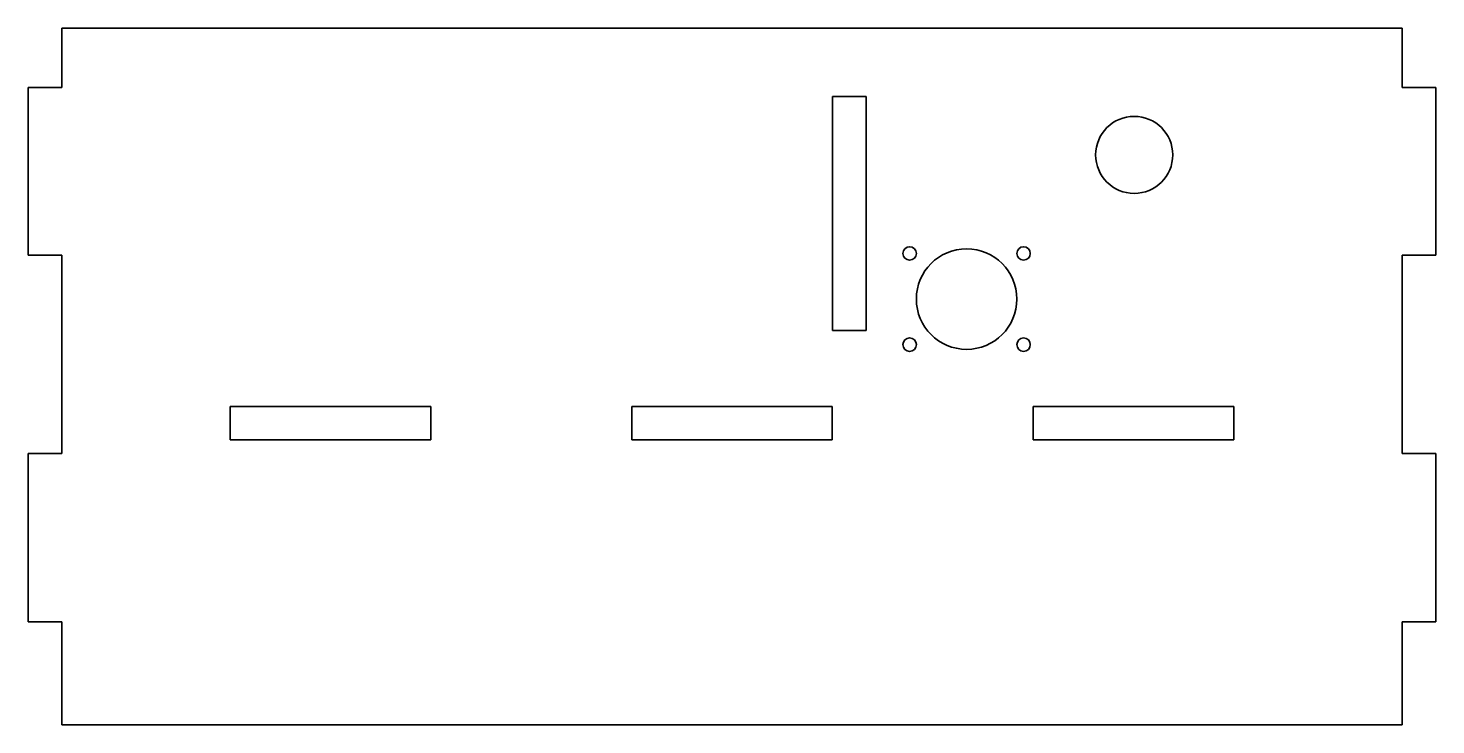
# Model space of a CAD drawing. Extents: x 384 to 804, y 317 to 524.
import ezdxf

# ---------------------------------------------------------------- set-up
doc = ezdxf.new("R2010")
doc.units = 0

msp = doc.modelspace()

# ---------------------------------------------------------------- linework, layer by layer
at = {"color": 7, "lineweight": 35}
for p, q in [((794.5, 524.400024), (394.5, 524.400024)), ((384.5, 506.700012), (384.5, 456.700012)), ((624.5, 504), (624.5, 434.200012)), ((634.5, 434.200012), (634.5, 504)), ((804.5, 456.700012), (804.5, 506.700012)), ((394.5, 456.700012), (394.5, 397.529999)), ((794.5, 397.529999), (794.5, 456.700012)), ((504.600006, 411.600006), (444.799988, 411.600006)), ((624.400024, 411.600006), (564.599976, 411.600006)), ((744.200012, 411.600006), (684.400024, 411.600006)), ((444.799988, 401.600006), (504.600006, 401.600006)), ((564.599976, 401.600006), (624.400024, 401.600006)), ((684.400024, 401.600006), (744.200012, 401.600006)), ((384.5, 397.529999), (384.5, 347.330017)), ((804.5, 347.330017), (804.5, 397.529999)), ((394.5, 347.330017), (394.5, 316.600006)), ((794.5, 316.600006), (794.5, 347.330017)), ((394.5, 316.600006), (794.5, 316.600006))]:
    msp.add_line(p, q, dxfattribs=at)
at = {"color": 7, "lineweight": 35, "ltscale": 0.4425}
for p, q in [((394.5, 524.400024), (394.5, 506.700012)), ((794.5, 506.700012), (794.5, 524.400024))]:
    msp.add_line(p, q, dxfattribs=at)
at = {"color": 7, "lineweight": 35, "ltscale": 0.25}
for p, q in [((394.5, 506.700012), (384.5, 506.700012)), ((634.5, 504), (624.5, 504)), ((804.5, 506.700012), (794.5, 506.700012)), ((384.5, 456.700012), (394.5, 456.700012)), ((794.5, 456.700012), (804.5, 456.700012)), ((624.5, 434.200012), (634.5, 434.200012)), ((444.799988, 411.600006), (444.799988, 401.600006)), ((504.600006, 401.600006), (504.600006, 411.600006)), ((564.599976, 411.600006), (564.599976, 401.600006)), ((624.400024, 401.600006), (624.400024, 411.600006)), ((684.400024, 411.600006), (684.400024, 401.600006)), ((744.200012, 401.600006), (744.200012, 411.600006)), ((394.5, 397.529999), (384.5, 397.529999)), ((804.5, 397.529999), (794.5, 397.529999)), ((384.5, 347.330017), (394.5, 347.330017)), ((794.5, 347.330017), (804.5, 347.330017))]:
    msp.add_line(p, q, dxfattribs=at)
at = {"color": 7, "lineweight": 35}
for centre, radius in [((714.5, 486.600006), 11.5), ((647.5, 457.200012), 2), ((664.5, 443.600006), 15), ((681.5, 457.200012), 2), ((647.5, 430), 2), ((681.5, 430), 2)]:
    msp.add_circle(centre, radius, dxfattribs=at)

doc.saveas('drawing.dxf')
